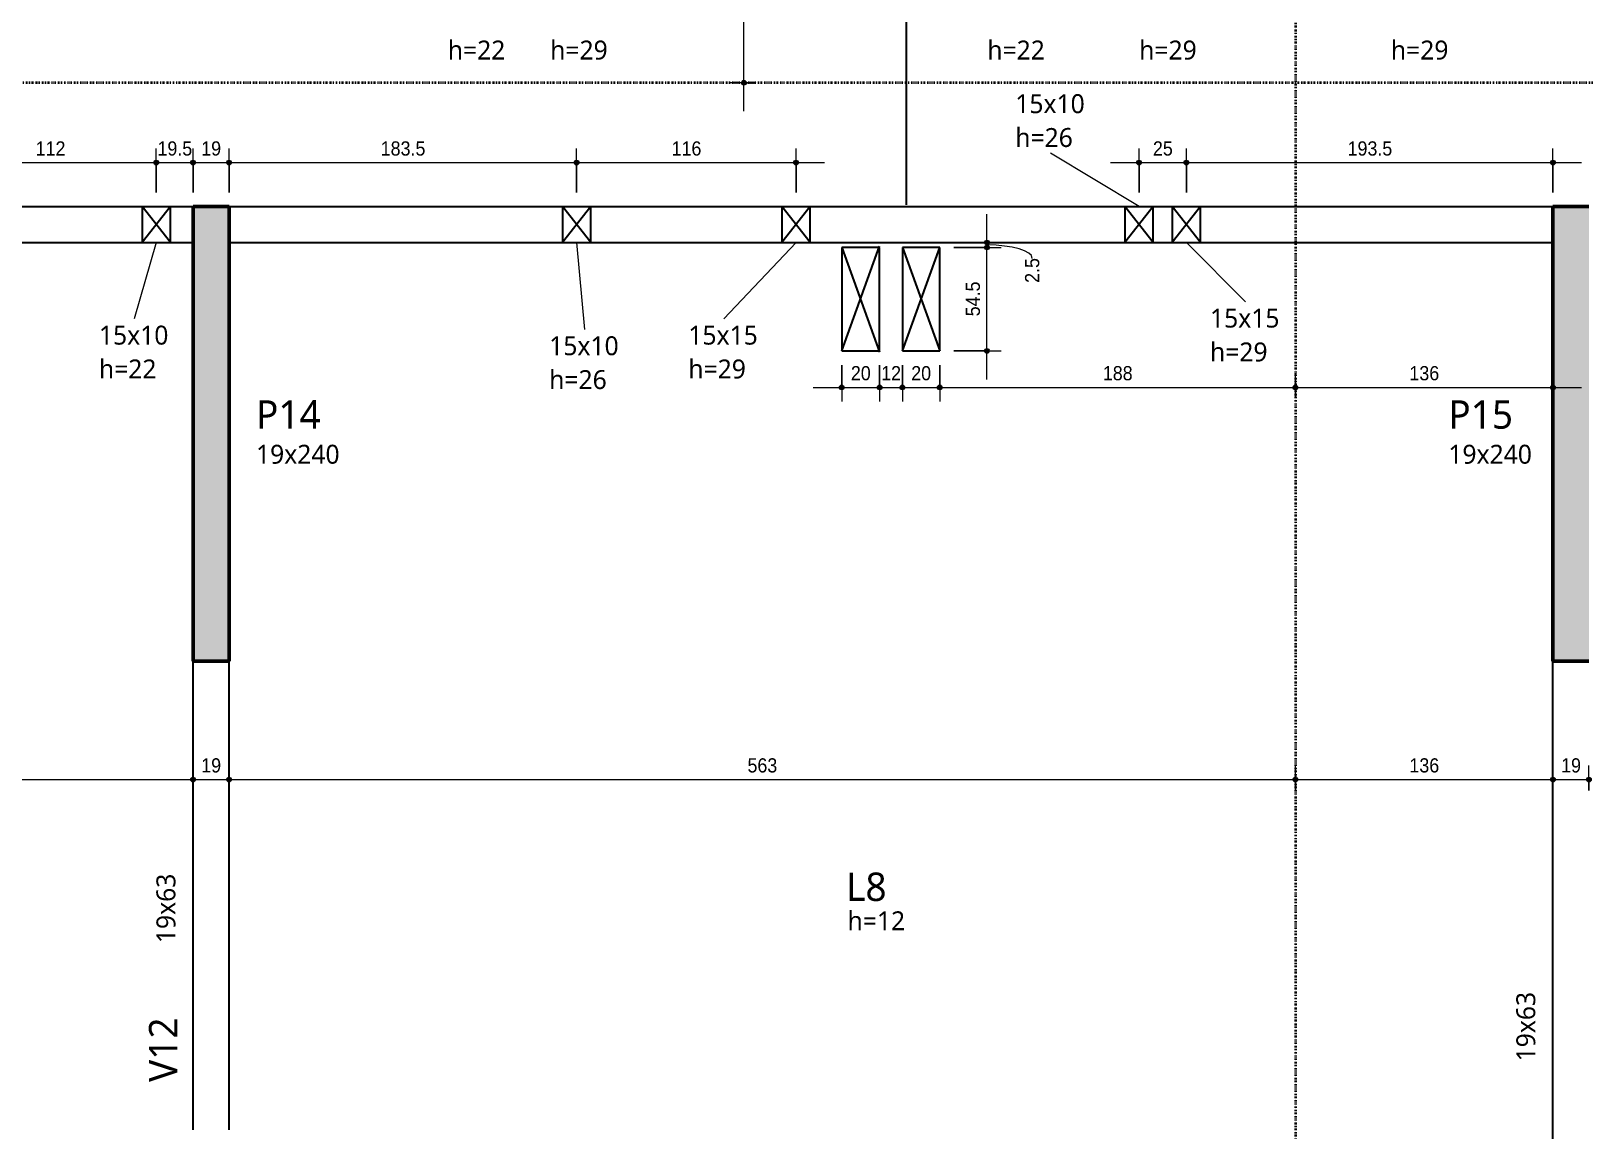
# Model space of a CAD drawing. Header units: centimetres. Extents: x -1981 to 73905, y -3196 to 88043.
# Drawn here: x -1326 to -506, y -669 to -89 of the extents above; entities that cross this region are included whole.
import ezdxf

# ---------------------------------------------------------------- set-up
doc = ezdxf.new("R2010")
doc.units = ezdxf.units.CM
doc.linetypes.add('Dash dot', pattern=[1.5875, 0.635, -0.47625, 0, -0.47625])
doc.linetypes.add('Traço', pattern=[0.635, 0.3175, -0.3175])
for name, color, linetype, lineweight in [('A-ANNO-DIMS', 7, 'Continuous', 9), ('A-ANNO-DIMS-50', 7, 'Continuous', 9), ('A-DETL-THIN', 7, 'Continuous', 25), ('A-FLOR', 7, 'Continuous', 25), ('A-FLOR-IDEN', 7, 'Continuous', 9), ('A-GENM', 7, 'Continuous', 25), ('A-GENM-HDLN', 7, 'Traço', 18), ('A-GENM-IDEN', 7, 'Continuous', 9), ('S-BEAM', 7, 'Continuous', 25), ('S-BEAM-HDLN', 7, 'Traço', 25), ('S-BEAM-IDEN', 7, 'Continuous', 9), ('S-COLS', 7, 'Continuous', 25), ('S-COLS-IDEN', 7, 'Continuous', 9), ('S-GRID', 7, 'Continuous', 9)]:
    doc.layers.add(name, color=color, linetype=linetype, lineweight=lineweight)
doc.styles.add('Arial_1', font='arial.ttf', dxfattribs={"width": 0.9, "height": 7.5})
doc.styles.add('Gadugi', font='gadugi.ttf', dxfattribs={"height": 15})
doc.styles.add('Gadugi_1', font='gadugi.ttf', dxfattribs={"height": 10})
doc.dimstyles.new('PED_1_5mm_ESQ', dxfattribs={"dimscale": 30.48, "dimtxt": 7.651945, "dimasz": 0.328084, "dimexe": 0.246063, "dimexo": 0.246063, "dimgap": 0.049213, "dimtad": 1, "dimdec": 1, "dimrnd": 0.5, "dimdsep": 46, "dimtxsty": 'Arial_1', "dimblk1": 'DOTSMALL', "dimblk2": 'DOTSMALL', "dimsah": 1, "dimcen": 0.09, "dimdle": 0.492126, "dimazin": 0, "dimtfac": 1, "dimtdec": 4, "dimtix": 1, "dimtmove": 0, "dimatfit": 3, "dimfxl": 1, "dimtvp": 1, "dimtolj": 1, "dimtzin": 0, "dimarcsym": 2})
doc.dimstyles.new('PED_1_5mm_ESQ_2', dxfattribs={"dimscale": 30.48, "dimtxt": 7.651945, "dimasz": 0.328084, "dimexe": 0.246063, "dimexo": 0.246063, "dimgap": 0.049213, "dimtad": 1, "dimdec": 1, "dimrnd": 0.5, "dimdsep": 46, "dimtxsty": 'Arial_1', "dimblk1": 'DOTSMALL', "dimblk2": 'DOTSMALL', "dimsah": 1, "dimcen": 0.09, "dimdle": 0.492126, "dimazin": 0, "dimtfac": 1, "dimtdec": 4, "dimtix": 1, "dimtmove": 1, "dimatfit": 3, "dimfxl": 1, "dimtvp": 1, "dimtolj": 1, "dimtzin": 0, "dimarcsym": 2})

# ---------------------------------------------------------------- blocks, each defined once
blk = doc.blocks.new('PED_FURO_RETANGULAR_R04_2020 - 15x15x29-3491205-PL G 001 - FORMA DO PAVIMENTO TIPO 2')
at = {"layer": 'A-GENM-HDLN'}
for p, q in [((-7.5, 9.5), (7.5, -9.5)), ((-7.5, -9.5), (7.5, 9.5)), ((-7.5, -9.5), (-7.5, 9.5)), ((7.5, 9.5), (7.5, -9.5))]:
    blk.add_line(p, q, dxfattribs=at)
blk = doc.blocks.new('PED_FURO_RETANGULAR_R04_2020 - 15x10x26-3623036-PL G 001 - FORMA DO PAVIMENTO TIPO 2')
at = {"layer": 'A-GENM-HDLN'}
for p, q in [((-7.5, 9.5), (7.5, -9.5)), ((-7.5, -9.5), (7.5, 9.5)), ((-7.5, -9.5), (-7.5, 9.5)), ((7.5, 9.5), (7.5, -9.5))]:
    blk.add_line(p, q, dxfattribs=at)
blk = doc.blocks.new('PED_FURO_RETANGULAR_R04_2020 - 15x10x22-3621887-PL G 001 - FORMA DO PAVIMENTO TIPO 2')
at = {"layer": 'A-GENM-HDLN'}
for p, q in [((-7.5, 9.5), (7.5, -9.5)), ((-7.5, -9.5), (7.5, 9.5)), ((-7.5, -9.5), (-7.5, 9.5)), ((7.5, 9.5), (7.5, -9.5))]:
    blk.add_line(p, q, dxfattribs=at)
blk = doc.blocks.new('DIMBLOCK20-PL G 001 - FORMA DO PAVIMENTO TIPO 2')
at = {"layer": 'A-ANNO-DIMS-50'}
h = blk.add_hatch(color=256, dxfattribs=at)
edge = h.paths.add_edge_path(flags=0)
edge.add_arc((-1743.86, -484.38), 1.25, 0, 360)
h = blk.add_hatch(color=256, dxfattribs=at)
edge = h.paths.add_edge_path(flags=0)
edge.add_arc((-1240.86, -484.38), 1.25, 0, 360)
for p, q in [((-1743.86, -490.11), (-1743.86, -476.88)), ((-1240.86, -490.11), (-1240.86, -476.88)), ((-1743.86, -484.38), (-1240.86, -484.38)), ((-1743.86, -484.38), (-1743.86, -490.11)), ((-1240.86, -484.38), (-1240.86, -490.11))]:
    blk.add_line(p, q, dxfattribs=at)
for centre in [(-1743.86, -484.38), (-1240.86, -484.38)]:
    blk.add_circle(centre, 1.25, dxfattribs=at)
at = {"layer": 'A-ANNO-DIMS-50', "color": 0, "insert": (-1500.13, -473.15), "char_height": 7.5, "width": 18.6472, "attachment_point": 1, "line_spacing_factor": 0.941778, "style": 'Arial_1'}
blk.add_mtext('503', dxfattribs=at)
blk = doc.blocks.new('_DotSmall')
at = {"color": 0, "linetype": 'ByBlock', "const_width": 0.5}
blk.add_lwpolyline([(-0.0625, 0, 1), (0.0625, 0, 1)], format="xyb", close=True, dxfattribs=at)
blk = doc.blocks.new('DIMBLOCK21-PL G 001 - FORMA DO PAVIMENTO TIPO 2')
at = {"layer": 'A-ANNO-DIMS-50'}
h = blk.add_hatch(color=256, dxfattribs=at)
edge = h.paths.add_edge_path(flags=0)
edge.add_arc((-1240.86, -484.38), 1.25, 0, 360)
h = blk.add_hatch(color=256, dxfattribs=at)
edge = h.paths.add_edge_path(flags=0)
edge.add_arc((-1221.86, -484.38), 1.25, 0, 360)
for p, q in [((-1240.86, -490.11), (-1240.86, -476.88)), ((-1221.86, -490.11), (-1221.86, -476.88)), ((-1240.86, -484.38), (-1221.86, -484.38)), ((-1240.86, -484.38), (-1240.86, -490.11)), ((-1221.86, -484.38), (-1221.86, -490.11))]:
    blk.add_line(p, q, dxfattribs=at)
for centre in [(-1240.86, -484.38), (-1221.86, -484.38)]:
    blk.add_circle(centre, 1.25, dxfattribs=at)
at = {"layer": 'A-ANNO-DIMS-50', "color": 0, "insert": (-1236.54, -473.15), "char_height": 7.5, "width": 12.4315, "attachment_point": 1, "line_spacing_factor": 0.941778, "style": 'Arial_1'}
blk.add_mtext('19', dxfattribs=at)
blk = doc.blocks.new('DIMBLOCK22-PL G 001 - FORMA DO PAVIMENTO TIPO 2')
at = {"layer": 'A-ANNO-DIMS-50'}
h = blk.add_hatch(color=256, dxfattribs=at)
edge = h.paths.add_edge_path(flags=0)
edge.add_arc((-1221.86, -484.38), 1.25, 0, 360)
h = blk.add_hatch(color=256, dxfattribs=at)
edge = h.paths.add_edge_path(flags=0)
edge.add_arc((-658.86, -484.38), 1.25, 0, 360)
for p, q in [((-1221.86, -490.11), (-1221.86, -476.88)), ((-658.86, -490.11), (-658.86, -476.88)), ((-1221.86, -484.38), (-658.86, -484.38)), ((-1221.86, -484.38), (-1221.86, -490.11)), ((-658.86, -484.38), (-658.86, -490.11))]:
    blk.add_line(p, q, dxfattribs=at)
for centre in [(-1221.86, -484.38), (-658.86, -484.38)]:
    blk.add_circle(centre, 1.25, dxfattribs=at)
at = {"layer": 'A-ANNO-DIMS-50', "color": 0, "insert": (-948.13, -473.15), "char_height": 7.5, "width": 18.6472, "attachment_point": 1, "line_spacing_factor": 0.941778, "style": 'Arial_1'}
blk.add_mtext('563', dxfattribs=at)
blk = doc.blocks.new('DIMBLOCK23-PL G 001 - FORMA DO PAVIMENTO TIPO 2')
at = {"layer": 'A-ANNO-DIMS-50'}
h = blk.add_hatch(color=256, dxfattribs=at)
edge = h.paths.add_edge_path(flags=0)
edge.add_arc((-658.86, -484.38), 1.25, 0, 360)
h = blk.add_hatch(color=256, dxfattribs=at)
edge = h.paths.add_edge_path(flags=0)
edge.add_arc((-522.86, -484.38), 1.25, 0, 360)
for p, q in [((-658.86, -490.11), (-658.86, -476.88)), ((-522.86, -490.11), (-522.86, -476.88)), ((-658.86, -484.38), (-522.86, -484.38)), ((-658.86, -484.38), (-658.86, -490.11)), ((-522.86, -484.38), (-522.86, -490.11))]:
    blk.add_line(p, q, dxfattribs=at)
for centre in [(-658.86, -484.38), (-522.86, -484.38)]:
    blk.add_circle(centre, 1.25, dxfattribs=at)
at = {"layer": 'A-ANNO-DIMS-50', "color": 0, "insert": (-598.63, -473.15), "char_height": 7.5, "width": 18.6472, "attachment_point": 1, "line_spacing_factor": 0.941778, "style": 'Arial_1'}
blk.add_mtext('136', dxfattribs=at)
blk = doc.blocks.new('DIMBLOCK24-PL G 001 - FORMA DO PAVIMENTO TIPO 2')
at = {"layer": 'A-ANNO-DIMS-50'}
h = blk.add_hatch(color=256, dxfattribs=at)
edge = h.paths.add_edge_path(flags=0)
edge.add_arc((-522.86, -484.38), 1.25, 0, 360)
h = blk.add_hatch(color=256, dxfattribs=at)
edge = h.paths.add_edge_path(flags=0)
edge.add_arc((-503.86, -484.38), 1.25, 0, 360)
for p, q in [((-522.86, -490.11), (-522.86, -476.88)), ((-503.86, -490.11), (-503.86, -476.88)), ((-522.86, -484.38), (-503.86, -484.38)), ((-522.86, -484.38), (-522.86, -490.11)), ((-503.86, -484.38), (-503.86, -490.11))]:
    blk.add_line(p, q, dxfattribs=at)
for centre in [(-522.86, -484.38), (-503.86, -484.38)]:
    blk.add_circle(centre, 1.25, dxfattribs=at)
at = {"layer": 'A-ANNO-DIMS-50', "color": 0, "insert": (-518.54, -473.15), "char_height": 7.5, "width": 12.4315, "attachment_point": 1, "line_spacing_factor": 0.941778, "style": 'Arial_1'}
blk.add_mtext('19', dxfattribs=at)
blk = doc.blocks.new('DIMBLOCK58-PL G 001 - FORMA DO PAVIMENTO TIPO 2')
at = {"layer": 'A-ANNO-DIMS-50'}
h = blk.add_hatch(color=256, dxfattribs=at)
edge = h.paths.add_edge_path(flags=0)
edge.add_arc((-950.03, -26.88), 1.25, 0, 360)
h = blk.add_hatch(color=256, dxfattribs=at)
edge = h.paths.add_edge_path(flags=0)
edge.add_arc((-950.03, -116.45), 1.25, 0, 360)
for p, q in [((-944.3, -26.88), (-957.53, -26.88)), ((-950.03, -131.45), (-950.03, -26.88)), ((-950.03, -26.88), (-944.3, -26.88)), ((-944.3, -116.45), (-957.53, -116.45)), ((-950.03, -116.45), (-944.3, -116.45))]:
    blk.add_line(p, q, dxfattribs=at)
for centre in [(-950.03, -26.88), (-950.03, -116.45)]:
    blk.add_circle(centre, 1.25, dxfattribs=at)
at = {"layer": 'A-ANNO-DIMS-50', "color": 0, "insert": (-961.27, -80.73), "char_height": 7.5, "width": 21.7551, "attachment_point": 1, "rotation": 90, "line_spacing_factor": 0.941778, "style": 'Arial_1'}
blk.add_mtext('89.5', dxfattribs=at)
blk = doc.blocks.new('DIMBLOCK157-PL G 001 - FORMA DO PAVIMENTO TIPO 2')
at = {"layer": 'A-ANNO-DIMS-50'}
h = blk.add_hatch(color=256, dxfattribs=at)
edge = h.paths.add_edge_path(flags=0)
edge.add_arc((-741.38, -158.66), 1.25, 0, 360)
h = blk.add_hatch(color=256, dxfattribs=at)
edge = h.paths.add_edge_path(flags=0)
edge.add_arc((-716.38, -158.66), 1.25, 0, 360)
for p, q in [((-741.38, -174.38), (-741.38, -151.16)), ((-716.38, -174.38), (-716.38, -151.16)), ((-756.38, -158.66), (-716.38, -158.66)), ((-741.38, -158.66), (-741.38, -174.38)), ((-716.38, -158.66), (-716.38, -174.38))]:
    blk.add_line(p, q, dxfattribs=at)
for centre in [(-741.38, -158.66), (-716.38, -158.66)]:
    blk.add_circle(centre, 1.25, dxfattribs=at)
at = {"layer": 'A-ANNO-DIMS-50', "color": 0, "insert": (-734.06, -147.42), "char_height": 7.5, "width": 12.4315, "attachment_point": 1, "line_spacing_factor": 0.941778, "style": 'Arial_1'}
blk.add_mtext('25', dxfattribs=at)
blk = doc.blocks.new('DIMBLOCK158-PL G 001 - FORMA DO PAVIMENTO TIPO 2')
at = {"layer": 'A-ANNO-DIMS-50'}
h = blk.add_hatch(color=256, dxfattribs=at)
edge = h.paths.add_edge_path(flags=0)
edge.add_arc((-716.38, -158.66), 1.25, 0, 360)
h = blk.add_hatch(color=256, dxfattribs=at)
edge = h.paths.add_edge_path(flags=0)
edge.add_arc((-522.86, -158.66), 1.25, 0, 360)
for p, q in [((-716.38, -174.38), (-716.38, -151.16)), ((-522.86, -174.38), (-522.86, -151.16)), ((-716.38, -158.66), (-507.86, -158.66)), ((-716.38, -158.66), (-716.38, -174.38)), ((-522.86, -158.66), (-522.86, -174.38))]:
    blk.add_line(p, q, dxfattribs=at)
for centre in [(-716.38, -158.66), (-522.86, -158.66)]:
    blk.add_circle(centre, 1.25, dxfattribs=at)
at = {"layer": 'A-ANNO-DIMS-50', "color": 0, "insert": (-631.28, -147.42), "char_height": 7.5, "width": 27.9708, "attachment_point": 1, "line_spacing_factor": 0.941778, "style": 'Arial_1'}
blk.add_mtext('193.5', dxfattribs=at)
blk = doc.blocks.new('DIMBLOCK159-PL G 001 - FORMA DO PAVIMENTO TIPO 2')
at = {"layer": 'A-ANNO-DIMS-50'}
h = blk.add_hatch(color=256, dxfattribs=at)
edge = h.paths.add_edge_path(flags=0)
edge.add_arc((-1221.86, -158.66), 1.25, 0, 360)
h = blk.add_hatch(color=256, dxfattribs=at)
edge = h.paths.add_edge_path(flags=0)
edge.add_arc((-1038.38, -158.66), 1.25, 0, 360)
for p, q in [((-1221.86, -174.38), (-1221.86, -151.16)), ((-1038.38, -174.38), (-1038.38, -151.16)), ((-1236.86, -158.66), (-1038.38, -158.66)), ((-1221.86, -158.66), (-1221.86, -174.38)), ((-1038.38, -158.66), (-1038.38, -174.38))]:
    blk.add_line(p, q, dxfattribs=at)
for centre in [(-1221.86, -158.66), (-1038.38, -158.66)]:
    blk.add_circle(centre, 1.25, dxfattribs=at)
at = {"layer": 'A-ANNO-DIMS-50', "color": 0, "insert": (-1141.78, -147.42), "char_height": 7.5, "width": 27.9708, "attachment_point": 1, "line_spacing_factor": 0.941778, "style": 'Arial_1'}
blk.add_mtext('183.5', dxfattribs=at)
blk = doc.blocks.new('DIMBLOCK160-PL G 001 - FORMA DO PAVIMENTO TIPO 2')
at = {"layer": 'A-ANNO-DIMS-50'}
h = blk.add_hatch(color=256, dxfattribs=at)
edge = h.paths.add_edge_path(flags=0)
edge.add_arc((-1038.38, -158.66), 1.25, 0, 360)
h = blk.add_hatch(color=256, dxfattribs=at)
edge = h.paths.add_edge_path(flags=0)
edge.add_arc((-922.48, -158.66), 1.25, 0, 360)
for p, q in [((-1038.38, -174.38), (-1038.38, -151.16)), ((-922.48, -174.38), (-922.48, -151.16)), ((-1038.38, -158.66), (-907.48, -158.66)), ((-1038.38, -158.66), (-1038.38, -174.38)), ((-922.48, -158.66), (-922.48, -174.38))]:
    blk.add_line(p, q, dxfattribs=at)
for centre in [(-1038.38, -158.66), (-922.48, -158.66)]:
    blk.add_circle(centre, 1.25, dxfattribs=at)
at = {"layer": 'A-ANNO-DIMS-50', "color": 0, "insert": (-988.2, -147.42), "char_height": 7.5, "width": 18.6472, "attachment_point": 1, "line_spacing_factor": 0.941778, "style": 'Arial_1'}
blk.add_mtext('116', dxfattribs=at)
blk = doc.blocks.new('DIMBLOCK161-PL G 001 - FORMA DO PAVIMENTO TIPO 2')
at = {"layer": 'A-ANNO-DIMS-50'}
h = blk.add_hatch(color=256, dxfattribs=at)
edge = h.paths.add_edge_path(flags=0)
edge.add_arc((-821.67, -203.38), 1.25, 0, 360)
h = blk.add_hatch(color=256, dxfattribs=at)
edge = h.paths.add_edge_path(flags=0)
edge.add_arc((-821.67, -258.07), 1.25, 0, 360)
for p, q in [((-839.11, -203.38), (-814.17, -203.38)), ((-821.67, -203.38), (-839.11, -203.38)), ((-821.67, -273.07), (-821.67, -203.38)), ((-839.11, -258.07), (-814.17, -258.07)), ((-821.67, -258.07), (-839.11, -258.07))]:
    blk.add_line(p, q, dxfattribs=at)
for centre in [(-821.67, -203.38), (-821.67, -258.07)]:
    blk.add_circle(centre, 1.25, dxfattribs=at)
at = {"layer": 'A-ANNO-DIMS-50', "color": 0, "insert": (-832.9, -239.79), "char_height": 7.5, "width": 21.7551, "attachment_point": 1, "rotation": 90, "line_spacing_factor": 0.941778, "style": 'Arial_1'}
blk.add_mtext('54.5', dxfattribs=at)
blk = doc.blocks.new('DIMBLOCK162-PL G 001 - FORMA DO PAVIMENTO TIPO 2')
at = {"layer": 'A-ANNO-DIMS-50'}
h = blk.add_hatch(color=256, dxfattribs=at)
edge = h.paths.add_edge_path(flags=0)
edge.add_arc((-821.67, -200.88), 1.25, 0, 360)
h = blk.add_hatch(color=256, dxfattribs=at)
edge = h.paths.add_edge_path(flags=0)
edge.add_arc((-821.67, -203.38), 1.25, 0, 360)
for p, q in [((-821.67, -203.38), (-821.67, -185.88)), ((-839.11, -203.38), (-814.17, -203.38)), ((-821.67, -203.38), (-839.11, -203.38)), ((-815.93, -200.88), (-829.17, -200.88)), ((-821.67, -200.88), (-815.93, -200.88))]:
    blk.add_line(p, q, dxfattribs=at)
for centre in [(-821.67, -200.88), (-821.67, -203.38)]:
    blk.add_circle(centre, 1.25, dxfattribs=at)
blk.add_ellipse((-821.67, -209.19), major_axis=(23.93, 0), ratio=0.294844, start_param=0, end_param=1.570796, dxfattribs=at)
at = {"layer": 'A-ANNO-DIMS-50', "color": 0, "insert": (-801.58, -222.14), "char_height": 7.5, "width": 15.5393, "attachment_point": 1, "rotation": 90, "line_spacing_factor": 0.941778, "style": 'Arial_1'}
blk.add_mtext('2.5', dxfattribs=at)
blk = doc.blocks.new('DIMBLOCK163-PL G 001 - FORMA DO PAVIMENTO TIPO 2')
at = {"layer": 'A-ANNO-DIMS-50'}
h = blk.add_hatch(color=256, dxfattribs=at)
edge = h.paths.add_edge_path(flags=0)
edge.add_arc((-898.36, -277.31), 1.25, 0, 360)
h = blk.add_hatch(color=256, dxfattribs=at)
edge = h.paths.add_edge_path(flags=0)
edge.add_arc((-878.36, -277.31), 1.25, 0, 360)
for p, q in [((-898.36, -265.57), (-898.36, -284.81)), ((-898.36, -277.31), (-898.36, -265.57)), ((-878.36, -265.57), (-878.36, -284.81)), ((-878.36, -277.31), (-878.36, -265.57)), ((-913.36, -277.31), (-878.36, -277.31))]:
    blk.add_line(p, q, dxfattribs=at)
for centre in [(-898.36, -277.31), (-878.36, -277.31)]:
    blk.add_circle(centre, 1.25, dxfattribs=at)
at = {"layer": 'A-ANNO-DIMS-50', "color": 0, "insert": (-893.54, -266.07), "char_height": 7.5, "width": 12.4315, "attachment_point": 1, "line_spacing_factor": 0.941778, "style": 'Arial_1'}
blk.add_mtext('20', dxfattribs=at)
blk = doc.blocks.new('DIMBLOCK164-PL G 001 - FORMA DO PAVIMENTO TIPO 2')
at = {"layer": 'A-ANNO-DIMS-50'}
h = blk.add_hatch(color=256, dxfattribs=at)
edge = h.paths.add_edge_path(flags=0)
edge.add_arc((-878.36, -277.31), 1.25, 0, 360)
h = blk.add_hatch(color=256, dxfattribs=at)
edge = h.paths.add_edge_path(flags=0)
edge.add_arc((-866.36, -277.31), 1.25, 0, 360)
for p, q in [((-878.36, -265.57), (-878.36, -284.81)), ((-878.36, -277.31), (-878.36, -265.57)), ((-866.36, -265.57), (-866.36, -284.81)), ((-866.36, -277.31), (-866.36, -265.57)), ((-878.36, -277.31), (-866.36, -277.31))]:
    blk.add_line(p, q, dxfattribs=at)
for centre in [(-878.36, -277.31), (-866.36, -277.31)]:
    blk.add_circle(centre, 1.25, dxfattribs=at)
at = {"layer": 'A-ANNO-DIMS-50', "color": 0, "insert": (-877.54, -266.07), "char_height": 7.5, "width": 12.4315, "attachment_point": 1, "line_spacing_factor": 0.941778, "style": 'Arial_1'}
blk.add_mtext('12', dxfattribs=at)
blk = doc.blocks.new('DIMBLOCK165-PL G 001 - FORMA DO PAVIMENTO TIPO 2')
at = {"layer": 'A-ANNO-DIMS-50'}
h = blk.add_hatch(color=256, dxfattribs=at)
edge = h.paths.add_edge_path(flags=0)
edge.add_arc((-866.36, -277.31), 1.25, 0, 360)
h = blk.add_hatch(color=256, dxfattribs=at)
edge = h.paths.add_edge_path(flags=0)
edge.add_arc((-846.61, -277.31), 1.25, 0, 360)
for p, q in [((-866.36, -265.57), (-866.36, -284.81)), ((-866.36, -277.31), (-866.36, -265.57)), ((-846.61, -265.57), (-846.61, -284.81)), ((-846.61, -277.31), (-846.61, -265.57)), ((-866.36, -277.31), (-846.61, -277.31))]:
    blk.add_line(p, q, dxfattribs=at)
for centre in [(-866.36, -277.31), (-846.61, -277.31)]:
    blk.add_circle(centre, 1.25, dxfattribs=at)
at = {"layer": 'A-ANNO-DIMS-50', "color": 0, "insert": (-861.67, -266.07), "char_height": 7.5, "width": 12.4315, "attachment_point": 1, "line_spacing_factor": 0.941778, "style": 'Arial_1'}
blk.add_mtext('20', dxfattribs=at)
blk = doc.blocks.new('DIMBLOCK166-PL G 001 - FORMA DO PAVIMENTO TIPO 2')
at = {"layer": 'A-ANNO-DIMS-50'}
h = blk.add_hatch(color=256, dxfattribs=at)
edge = h.paths.add_edge_path(flags=0)
edge.add_arc((-846.61, -277.31), 1.25, 0, 360)
h = blk.add_hatch(color=256, dxfattribs=at)
edge = h.paths.add_edge_path(flags=0)
edge.add_arc((-658.86, -277.31), 1.25, 0, 360)
for p, q in [((-846.61, -265.57), (-846.61, -284.81)), ((-846.61, -277.31), (-846.61, -265.57)), ((-658.86, -283.04), (-658.86, -269.81)), ((-846.61, -277.31), (-658.86, -277.31)), ((-658.86, -277.31), (-658.86, -283.04))]:
    blk.add_line(p, q, dxfattribs=at)
for centre in [(-846.61, -277.31), (-658.86, -277.31)]:
    blk.add_circle(centre, 1.25, dxfattribs=at)
at = {"layer": 'A-ANNO-DIMS-50', "color": 0, "insert": (-760.51, -266.07), "char_height": 7.5, "width": 18.6472, "attachment_point": 1, "line_spacing_factor": 0.941778, "style": 'Arial_1'}
blk.add_mtext('188', dxfattribs=at)
blk = doc.blocks.new('DIMBLOCK167-PL G 001 - FORMA DO PAVIMENTO TIPO 2')
at = {"layer": 'A-ANNO-DIMS-50'}
h = blk.add_hatch(color=256, dxfattribs=at)
edge = h.paths.add_edge_path(flags=0)
edge.add_arc((-658.86, -277.31), 1.25, 0, 360)
h = blk.add_hatch(color=256, dxfattribs=at)
edge = h.paths.add_edge_path(flags=0)
edge.add_arc((-522.86, -277.31), 1.25, 0, 360)
for p, q in [((-658.86, -283.04), (-658.86, -269.81)), ((-522.86, -283.04), (-522.86, -269.81)), ((-658.86, -277.31), (-507.86, -277.31)), ((-658.86, -277.31), (-658.86, -283.04)), ((-522.86, -277.31), (-522.86, -283.04))]:
    blk.add_line(p, q, dxfattribs=at)
for centre in [(-658.86, -277.31), (-522.86, -277.31)]:
    blk.add_circle(centre, 1.25, dxfattribs=at)
at = {"layer": 'A-ANNO-DIMS-50', "color": 0, "insert": (-598.63, -266.07), "char_height": 7.5, "width": 18.6472, "attachment_point": 1, "line_spacing_factor": 0.941778, "style": 'Arial_1'}
blk.add_mtext('136', dxfattribs=at)
blk = doc.blocks.new('DIMBLOCK168-PL G 001 - FORMA DO PAVIMENTO TIPO 2')
at = {"layer": 'A-ANNO-DIMS-50'}
h = blk.add_hatch(color=256, dxfattribs=at)
edge = h.paths.add_edge_path(flags=0)
edge.add_arc((-1372.09, -158.66), 1.25, 0, 360)
h = blk.add_hatch(color=256, dxfattribs=at)
edge = h.paths.add_edge_path(flags=0)
edge.add_arc((-1260.29, -158.66), 1.25, 0, 360)
for p, q in [((-1372.09, -174.38), (-1372.09, -151.16)), ((-1260.29, -174.38), (-1260.29, -151.16)), ((-1387.09, -158.66), (-1260.29, -158.66)), ((-1372.09, -158.66), (-1372.09, -174.38)), ((-1260.29, -158.66), (-1260.29, -174.38))]:
    blk.add_line(p, q, dxfattribs=at)
for centre in [(-1372.09, -158.66), (-1260.29, -158.66)]:
    blk.add_circle(centre, 1.25, dxfattribs=at)
at = {"layer": 'A-ANNO-DIMS-50', "color": 0, "insert": (-1323.96, -147.42), "char_height": 7.5, "width": 18.6472, "attachment_point": 1, "line_spacing_factor": 0.941778, "style": 'Arial_1'}
blk.add_mtext('112', dxfattribs=at)
blk = doc.blocks.new('DIMBLOCK169-PL G 001 - FORMA DO PAVIMENTO TIPO 2')
at = {"layer": 'A-ANNO-DIMS-50'}
h = blk.add_hatch(color=256, dxfattribs=at)
edge = h.paths.add_edge_path(flags=0)
edge.add_arc((-1260.29, -158.66), 1.25, 0, 360)
h = blk.add_hatch(color=256, dxfattribs=at)
edge = h.paths.add_edge_path(flags=0)
edge.add_arc((-1240.86, -158.66), 1.25, 0, 360)
for p, q in [((-1260.29, -174.38), (-1260.29, -151.16)), ((-1240.86, -174.38), (-1240.86, -151.16)), ((-1260.29, -158.66), (-1225.86, -158.66)), ((-1260.29, -158.66), (-1260.29, -174.38)), ((-1240.86, -158.66), (-1240.86, -174.38))]:
    blk.add_line(p, q, dxfattribs=at)
for centre in [(-1260.29, -158.66), (-1240.86, -158.66)]:
    blk.add_circle(centre, 1.25, dxfattribs=at)
at = {"layer": 'A-ANNO-DIMS-50', "color": 0, "insert": (-1259.64, -147.42), "char_height": 7.5, "width": 21.7551, "attachment_point": 1, "line_spacing_factor": 0.941778, "style": 'Arial_1'}
blk.add_mtext('19.5', dxfattribs=at)
blk = doc.blocks.new('DIMBLOCK170-PL G 001 - FORMA DO PAVIMENTO TIPO 2')
at = {"layer": 'A-ANNO-DIMS-50'}
h = blk.add_hatch(color=256, dxfattribs=at)
edge = h.paths.add_edge_path(flags=0)
edge.add_arc((-1240.86, -158.66), 1.25, 0, 360)
h = blk.add_hatch(color=256, dxfattribs=at)
edge = h.paths.add_edge_path(flags=0)
edge.add_arc((-1221.86, -158.66), 1.25, 0, 360)
for p, q in [((-1240.86, -174.38), (-1240.86, -151.16)), ((-1221.86, -174.38), (-1221.86, -151.16)), ((-1255.86, -158.66), (-1206.86, -158.66)), ((-1240.86, -158.66), (-1240.86, -174.38)), ((-1221.86, -158.66), (-1221.86, -174.38))]:
    blk.add_line(p, q, dxfattribs=at)
for centre in [(-1240.86, -158.66), (-1221.86, -158.66)]:
    blk.add_circle(centre, 1.25, dxfattribs=at)
at = {"layer": 'A-ANNO-DIMS-50', "color": 0, "insert": (-1236.54, -147.42), "char_height": 7.5, "width": 12.4315, "attachment_point": 1, "line_spacing_factor": 0.941778, "style": 'Arial_1'}
blk.add_mtext('19', dxfattribs=at)

msp = doc.modelspace()

# ---------------------------------------------------------------- hatches: boundary and pattern name
at = {"layer": 'S-COLS', "true_color": 0x808080}
for points in [[(-1221.86, -421.88), (-1221.86, -181.88), (-1240.86, -181.88), (-1240.86, -421.88)], [(-503.86, -421.88), (-503.86, -181.88), (-522.86, -181.88), (-522.86, -421.88)]]:
    msp.add_hatch(color=8, dxfattribs=at).paths.add_polyline_path(points, flags=0)

# ---------------------------------------------------------------- linework, layer by layer
at = {"layer": 'A-DETL-THIN', "color": 7, "true_color": 0xffffff}
msp.add_line((-864.36, -28.37), (-864.36, -180.87), dxfattribs=at)
at = {"layer": 'A-DETL-THIN'}
for p, q in [((-1252.79, -181.88), (-1267.79, -200.88)), ((-1252.79, -200.88), (-1267.79, -181.88)), ((-1030.88, -200.88), (-1045.88, -181.88)), ((-1030.88, -181.88), (-1045.88, -200.88)), ((-914.98, -181.88), (-929.98, -200.88)), ((-914.98, -200.88), (-929.98, -181.88)), ((-733.88, -181.88), (-748.88, -200.88)), ((-733.88, -200.88), (-748.88, -181.88)), ((-708.88, -200.88), (-723.88, -181.88)), ((-708.88, -181.88), (-723.88, -200.88)), ((-898.36, -258.07), (-878.36, -202.69)), ((-898.36, -203.38), (-878.36, -258.77)), ((-866.36, -203.38), (-846.61, -258.07)), ((-866.36, -258.07), (-846.61, -203.38))]:
    msp.add_line(p, q, dxfattribs=at)
at = {"layer": 'A-FLOR'}
for p, q in [((-878.36, -203.38), (-898.36, -203.38)), ((-898.36, -203.38), (-898.36, -258.07)), ((-878.36, -258.07), (-878.36, -203.38)), ((-846.61, -203.38), (-866.36, -203.38)), ((-866.36, -203.38), (-866.36, -258.07)), ((-846.61, -258.07), (-846.61, -203.38)), ((-898.36, -258.07), (-878.36, -258.07)), ((-866.36, -258.07), (-846.61, -258.07))]:
    msp.add_line(p, q, dxfattribs=at)
at = {"layer": 'A-GENM-IDEN'}
for p, q in [((-741.38, -181.88), (-788.05, -153.68)), ((-1260.29, -200.88), (-1271.86, -241.17)), ((-1038.38, -200.88), (-1034.13, -246.78)), ((-922.48, -200.88), (-960.67, -241.17)), ((-716.38, -200.88), (-685.23, -232.18))]:
    msp.add_line(p, q, dxfattribs=at)
at = {"layer": 'S-BEAM'}
for p, q in [((-1743.86, -181.88), (-1240.86, -181.88)), ((-1221.86, -181.88), (-522.86, -181.88)), ((-1743.86, -200.88), (-1240.86, -200.88)), ((-1221.86, -200.88), (-522.86, -200.88)), ((-1240.86, -669.38), (-1240.86, -421.88)), ((-1221.86, -669.38), (-1221.86, -421.88)), ((-522.86, -731.83), (-522.86, -421.88))]:
    msp.add_line(p, q, dxfattribs=at)
at = {"layer": 'S-BEAM-HDLN', "linetype": 'Continuous'}
for p, q in [((-1267.79, -181.88), (-1267.79, -200.88)), ((-1252.79, -200.88), (-1252.79, -181.88)), ((-1045.88, -181.88), (-1045.88, -200.88)), ((-1030.88, -200.88), (-1030.88, -181.88)), ((-929.98, -181.88), (-929.98, -200.88)), ((-914.98, -200.88), (-914.98, -181.88)), ((-748.88, -181.88), (-748.88, -200.88)), ((-733.88, -200.88), (-733.88, -181.88)), ((-723.88, -181.88), (-723.88, -200.88)), ((-708.88, -200.88), (-708.88, -181.88))]:
    msp.add_line(p, q, dxfattribs=at)
at = {"layer": 'S-COLS', "lineweight": 50}
for p, q in [((-1240.86, -421.88), (-1240.86, -181.88)), ((-1240.86, -181.88), (-1221.86, -181.88)), ((-1221.86, -181.88), (-1221.86, -421.88)), ((-522.86, -421.88), (-522.86, -181.88)), ((-522.86, -181.88), (-503.86, -181.88)), ((-1221.86, -421.88), (-1240.86, -421.88)), ((-503.86, -421.88), (-522.86, -421.88))]:
    msp.add_line(p, q, dxfattribs=at)
at = {"layer": 'S-GRID', "color": 6, "linetype": 'Dash dot', "lineweight": 35, "true_color": 0xff00ff}
msp.add_line((-658.86, 890.4), (-658.86, -1018.23), dxfattribs=at)
at = {"layer": 'S-GRID', "color": 152, "linetype": 'Dash dot', "lineweight": 35, "true_color": 0x0070c0}
msp.add_line((1550.39, -116.45), (-1863.98, -116.45), dxfattribs=at)

# ---------------------------------------------------------------- block references
at = {"layer": 'A-GENM', "linetype": 'Traço', "lineweight": 18, "rotation": 180}
for name, p in [('PED_FURO_RETANGULAR_R04_2020 - 15x10x22-3621887-PL G 001 - FORMA DO PAVIMENTO TIPO 2', (-1260.29, -191.38)), ('PED_FURO_RETANGULAR_R04_2020 - 15x10x26-3623036-PL G 001 - FORMA DO PAVIMENTO TIPO 2', (-1038.38, -191.38)), ('PED_FURO_RETANGULAR_R04_2020 - 15x15x29-3491205-PL G 001 - FORMA DO PAVIMENTO TIPO 2', (-922.48, -191.38)), ('PED_FURO_RETANGULAR_R04_2020 - 15x10x26-3623036-PL G 001 - FORMA DO PAVIMENTO TIPO 2', (-741.38, -191.38)), ('PED_FURO_RETANGULAR_R04_2020 - 15x15x29-3491205-PL G 001 - FORMA DO PAVIMENTO TIPO 2', (-716.38, -191.38))]:
    msp.add_blockref(name, p, dxfattribs=at)

# ---------------------------------------------------------------- texts
at = {"layer": 'A-FLOR-IDEN', "attachment_point": 1}
for s, insert, char_height, width, style in [('L8', (-896.08, -533.48), 15, 26.0548, 'Gadugi'), ('h=12', (-895.29, -553.96), 10, 39.6835, 'Gadugi_1')]:
    msp.add_mtext(s, dxfattribs=dict(at, insert=insert, char_height=char_height, width=width, style=style))
at = {"layer": 'A-GENM-IDEN', "char_height": 10, "attachment_point": 1, "style": 'Gadugi_1'}
for s, insert, width in [('h=22', (-1106.36, -94.2), 39.6835), ('h=29', (-1052.31, -94.2), 39.6835), ('h=22', (-821.51, -94.2), 39.6835), ('h=29', (-741.33, -94.2), 39.6835), ('h=29', (-608.43, -94.2), 39.6835), ('15x10', (-806.75, -122.53), 44.8945), ('h=26', (-806.75, -140.39), 39.6835), ('15x15', (-703.93, -235.74), 44.8945), ('15x10', (-1290.56, -244.73), 44.8945), ('15x15', (-979.37, -244.73), 44.8945), ('15x10', (-1052.83, -250.34), 44.8945), ('h=29', (-703.93, -253.59), 39.6835), ('h=22', (-1290.56, -262.59), 39.6835), ('h=29', (-979.37, -262.59), 39.6835), ('h=26', (-1052.83, -268.2), 39.6835)]:
    msp.add_mtext(s, dxfattribs=dict(at, insert=insert, width=width))
at = {"layer": 'S-BEAM-IDEN', "attachment_point": 1, "rotation": 90}
for s, insert, char_height, width, style in [('19x63', (-1260.2, -570.75), 10, 44.8945, 'Gadugi_1'), ('19x63', (-542.2, -633.2), 10, 44.8945, 'Gadugi_1'), ('V12', (-1264.14, -644.05), 15, 44.0928, 'Gadugi')]:
    msp.add_mtext(s, dxfattribs=dict(at, insert=insert, char_height=char_height, width=width, style=style))
at = {"layer": 'S-COLS-IDEN', "attachment_point": 1}
for s, insert, char_height, width, style in [('P14', (-1207.62, -284.12), 15, 42.4894, 'Gadugi'), ('P15', (-578.1, -284.12), 15, 42.4894, 'Gadugi'), ('19x240', (-1207.62, -307.61), 10, 54.1139, 'Gadugi_1'), ('19x240', (-578.1, -307.61), 10, 54.1139, 'Gadugi_1')]:
    msp.add_mtext(s, dxfattribs=dict(at, insert=insert, char_height=char_height, width=width, style=style))

# ---------------------------------------------------------------- dimensions: what is measured, and where the dimension line sits
at = {"layer": 'A-ANNO-DIMS'}
for base, p1, p2, override, picture, middle in [((-950.03, -26.88), (-951.8, -116.45), (-951.8, -26.88), {"dimpost": '<>', "dimfxl": 89.568642}, 'DIMBLOCK58-PL G 001 - FORMA DO PAVIMENTO TIPO 2', (-955.36, -71.67)), ((-821.67, -203.38), (-846.61, -258.07), (-846.61, -203.38), {"dimpost": '<>', "dimfxl": 54.693694}, 'DIMBLOCK161-PL G 001 - FORMA DO PAVIMENTO TIPO 2', (-826.98, -230.73))]:
    dim = msp.add_linear_dim(base=base, p1=p1, p2=p2, angle=90, dimstyle='PED_1_5mm_ESQ', override=override, dxfattribs=at)
    dim.commit()
    dim.dimension.update_dxf_attribs({"geometry": picture, "text_midpoint": middle})
for base, p1, p2, override, picture, middle in [((-1260.29, -158.66), (-1372.09, -181.88), (-1260.29, -181.88), {"dimpost": '<>', "dimfxl": 111.801679}, 'DIMBLOCK168-PL G 001 - FORMA DO PAVIMENTO TIPO 2', (-1316.19, -153.39)), ((-1240.86, -158.66), (-1260.29, -181.88), (-1240.86, -181.88), {"dimpost": '<>', "dimfxl": 19.422032}, 'DIMBLOCK169-PL G 001 - FORMA DO PAVIMENTO TIPO 2', (-1250.58, -153.33)), ((-1221.86, -158.66), (-1240.86, -181.88), (-1221.86, -181.88), {"dimpost": '<>', "dimfxl": 19}, 'DIMBLOCK170-PL G 001 - FORMA DO PAVIMENTO TIPO 2', (-1231.36, -153.33)), ((-1038.38, -158.66), (-1221.86, -181.88), (-1038.38, -181.88), {"dimpost": '<>', "dimfxl": 183.479882}, 'DIMBLOCK159-PL G 001 - FORMA DO PAVIMENTO TIPO 2', (-1130.12, -153.32)), ((-922.48, -158.66), (-1038.38, -181.88), (-922.48, -181.88), {"dimpost": '<>', "dimfxl": 115.900254}, 'DIMBLOCK160-PL G 001 - FORMA DO PAVIMENTO TIPO 2', (-980.43, -153.33)), ((-716.38, -158.66), (-741.38, -181.88), (-716.38, -181.88), {"dimpost": '<>', "dimfxl": 25}, 'DIMBLOCK157-PL G 001 - FORMA DO PAVIMENTO TIPO 2', (-728.88, -153.33)), ((-522.86, -158.66), (-716.38, -181.88), (-522.86, -181.88), {"dimpost": '<>', "dimfxl": 193.512333}, 'DIMBLOCK158-PL G 001 - FORMA DO PAVIMENTO TIPO 2', (-619.62, -153.32)), ((-878.36, -277.31), (-898.36, -258.07), (-878.36, -258.07), {"dimpost": '<>', "dimfxl": 20}, 'DIMBLOCK163-PL G 001 - FORMA DO PAVIMENTO TIPO 2', (-888.36, -271.98)), ((-866.36, -277.31), (-878.36, -258.07), (-866.36, -258.07), {"dimpost": '<>', "dimfxl": 12}, 'DIMBLOCK164-PL G 001 - FORMA DO PAVIMENTO TIPO 2', (-872.36, -272.05)), ((-846.61432626, -277.31051848), (-866.36432626, -258.07462547), (-846.61432626, -258.07462547), {"dimpost": '<>', "dimfxl": 19.75}, 'DIMBLOCK165-PL G 001 - FORMA DO PAVIMENTO TIPO 2', (-856.48932626, -271.98122105)), ((-658.86, -277.3105), (-846.6143, -258.0746), (-658.86, -275.5428), {"dimpost": '<>', "dimfxl": 188.565162}, 'DIMBLOCK166-PL G 001 - FORMA DO PAVIMENTO TIPO 2', (-752.7372, -271.9812)), ((-522.86, -277.31), (-658.86, -275.54), (-522.86, -275.54), {"dimpost": '<>', "dimfxl": 135.99548}, 'DIMBLOCK167-PL G 001 - FORMA DO PAVIMENTO TIPO 2', (-590.86, -271.98)), ((-1240.86, -484.38), (-1743.86, -482.61), (-1240.86, -482.61), {"dimpost": '<>', "dimfxl": 502.99548}, 'DIMBLOCK20-PL G 001 - FORMA DO PAVIMENTO TIPO 2', (-1492.36, -479.05)), ((-1221.86, -484.38), (-1240.86, -482.61), (-1221.86, -482.61), {"dimpost": '<>', "dimfxl": 19}, 'DIMBLOCK21-PL G 001 - FORMA DO PAVIMENTO TIPO 2', (-1231.36, -479.05)), ((-658.86, -484.38), (-1221.86, -482.61), (-658.86, -482.61), {"dimpost": '<>', "dimfxl": 563.00452}, 'DIMBLOCK22-PL G 001 - FORMA DO PAVIMENTO TIPO 2', (-940.36, -479.05)), ((-522.86, -484.38), (-658.86, -482.61), (-522.86, -482.61), {"dimpost": '<>', "dimfxl": 135.99548}, 'DIMBLOCK23-PL G 001 - FORMA DO PAVIMENTO TIPO 2', (-590.86, -479.05)), ((-503.86, -484.38), (-522.86, -482.61), (-503.86, -482.61), {"dimpost": '<>', "dimfxl": 19}, 'DIMBLOCK24-PL G 001 - FORMA DO PAVIMENTO TIPO 2', (-513.36, -479.05))]:
    dim = msp.add_linear_dim(base=base, p1=p1, p2=p2, dimstyle='PED_1_5mm_ESQ', override=override, dxfattribs=at)
    dim.commit()
    dim.dimension.update_dxf_attribs({"geometry": picture, "text_midpoint": middle})
dim = msp.add_linear_dim(base=(-821.67, -200.88), p1=(-846.61, -203.38), p2=(-823.43, -200.88), angle=90, dimstyle='PED_1_5mm_ESQ_2', override={"dimpost": '<>', "dimfxl": 23.314601}, dxfattribs=at)
dim.commit()
dim.dimension.update_dxf_attribs({"geometry": 'DIMBLOCK162-PL G 001 - FORMA DO PAVIMENTO TIPO 2', "text_midpoint": (-796.58, -214.37), "dimtype": 160, "text_rotation": 90})

doc.saveas('drawing.dxf')
